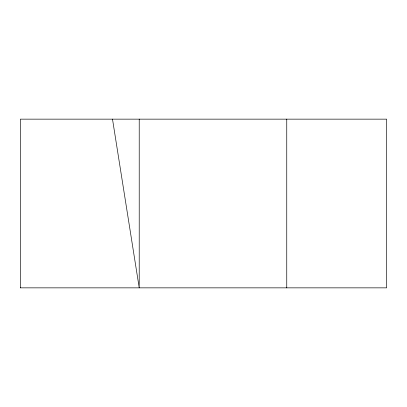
<?xml version="1.0" encoding="UTF-8"?>
<svg xmlns="http://www.w3.org/2000/svg" width="407" height="407" viewBox="0 0 407 407"><rect width="100%" height="100%" fill="white"/><g stroke="black" fill="none" stroke-linecap="round" stroke-linejoin="round"><path stroke-width="0.61" d="M20.35 287.851L386.65 287.851L386.65 119.149L20.35 119.149L20.594 287.851M112.5 119.149L139.219 287.851L139.219 119.149M286.752 119.149L286.752 287.851"/></g></svg>
